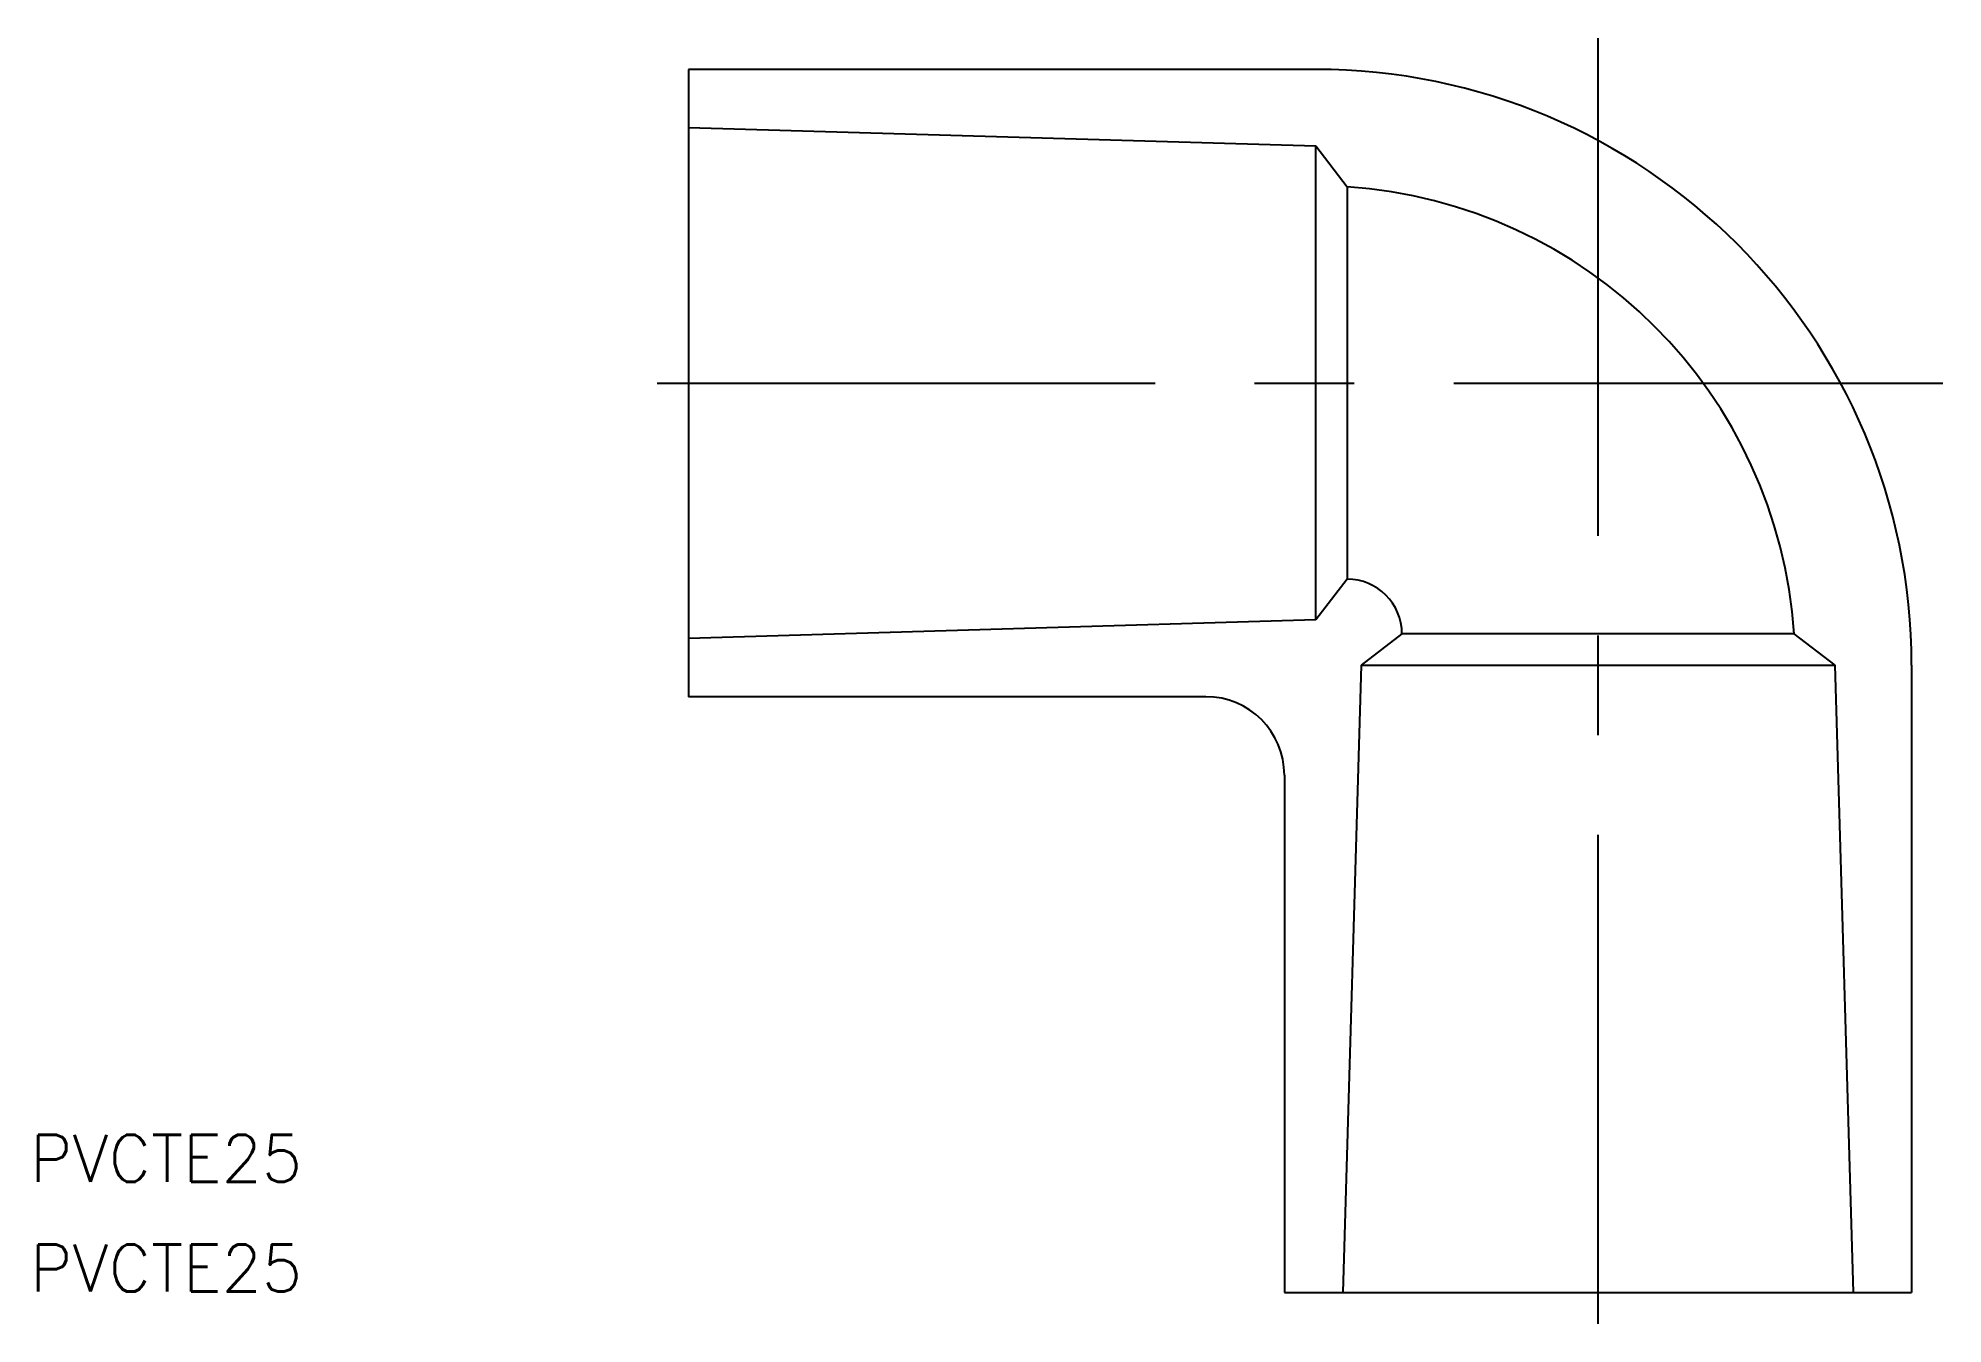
# Model space of a CAD drawing. Extents: x -41 to 80, y -60 to 22.
import ezdxf

# ---------------------------------------------------------------- set-up
doc = ezdxf.new("R2010")
doc.units = 0
doc.linetypes.add('CENTER', pattern=[50.8, 31.75, -6.35, 6.35, -6.35])
doc.layers.get('0').update_dxf_attribs({"linetype": 'CONTINUOUS'})
doc.layers.add('CENTER', color=1, linetype='CENTER')
doc.styles.get("Standard").update_dxf_attribs({"font": 'txt.shx', "height": 3, "bigfont": 'bigfont.shx'})

msp = doc.modelspace()

# ---------------------------------------------------------------- linework, layer by layer
at = {"color": 7, "linetype": 'CONTINUOUS'}
for p, q in [((0, 20), (0, -20)), ((40, 20), (0, 20)), ((40, 15.1), (0, 16.27)), ((42, 12.5), (40, 15.1)), ((40, -15.1), (40, 15.1)), ((42, 12.5), (42, -12.5)), ((42, -12.5), (40, -15.1)), ((40, -15.1), (0, -16.28)), ((45.5, -16), (42.9, -18)), ((70.5, -16), (45.5, -16)), ((70.5, -16), (73.1, -18)), ((42.9, -18), (41.73, -58)), ((42.9, -18), (73.1, -18)), ((73.1, -18), (74.28, -58)), ((78, -18), (78, -58)), ((33, -20), (0, -20)), ((38, -25), (38, -58)), ((38, -58), (78, -58))]:
    msp.add_line(p, q, dxfattribs=at)
for centre, radius, start, end in [((40, -18), 38, 0, 90), ((40, -18), 30.57, 3.7517, 86.2483), ((42, -16), 3.5, 0, 90), ((33, -25), 5, 0, 90)]:
    msp.add_arc(centre, radius, start, end, dxfattribs=at)
at = {"layer": 'CENTER', "color": 1, "linetype": 'CENTER'}
for p, q in [((58, 22), (58, -60)), ((-2, 0), (80, 0))]:
    msp.add_line(p, q, dxfattribs=at)

# ---------------------------------------------------------------- texts
at = {"color": 7, "linetype": 'CONTINUOUS'}
for p in [(-42, -50.94), (-42, -57.94)]:
    msp.add_text('PVCTE25', height=3, dxfattribs=at).set_placement(p)

doc.saveas('drawing.dxf')
